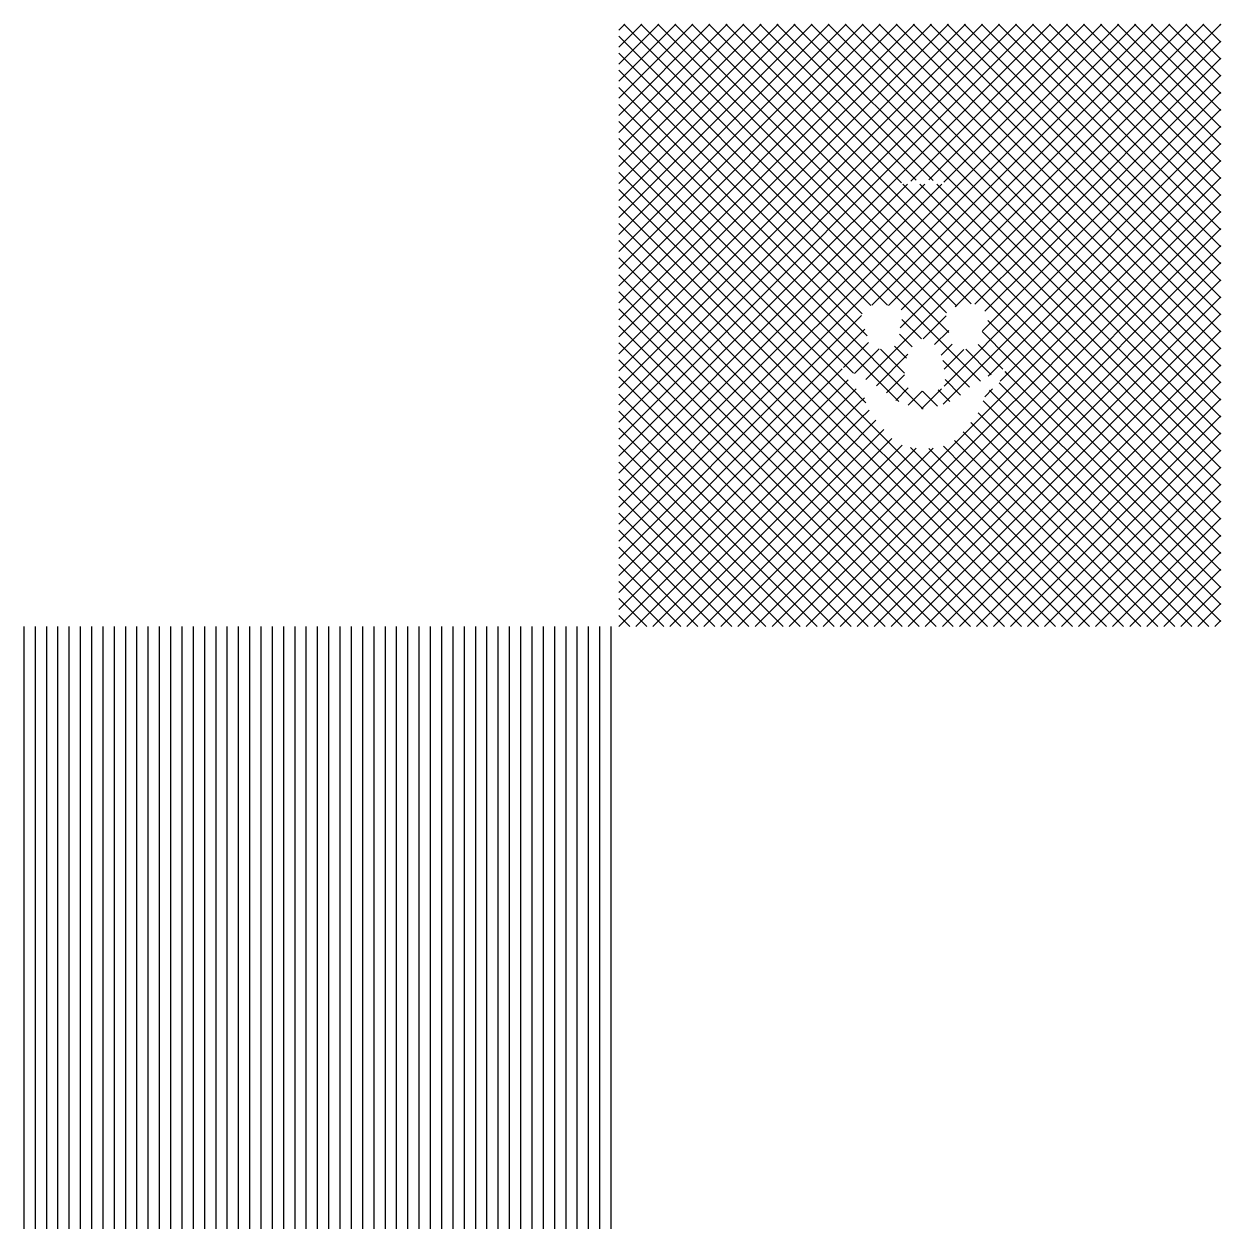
# Paper-space layout 'Layout1' of a CAD drawing. Extents: x -4.9 to 15, y -5 to 15.
import ezdxf

# ---------------------------------------------------------------- set-up
doc = ezdxf.new("R2010")
doc.units = 0
doc.layers.get('0').update_dxf_attribs({"linetype": 'CONTINUOUS'})
doc.layers.add('GEEL', color=2, linetype='CONTINUOUS')

# ---------------------------------------------------------------- blocks, each defined once
blk = doc.blocks.new('*X')
at = {"color": 0}
for p, q in [((5, 8.111), (11.889, 15)), ((5, 8.394), (11.606, 15)), ((5, 8.677), (11.323, 15)), ((5, 8.96), (11.04, 15)), ((5, 9.243), (10.757, 15)), ((5, 9.525), (10.475, 15)), ((5, 9.808), (10.192, 15)), ((5, 10.091), (9.909, 15)), ((5, 10.374), (9.626, 15)), ((5, 10.657), (9.343, 15)), ((5, 10.94), (9.06, 15)), ((5, 11.223), (8.777, 15)), ((5, 11.505), (8.495, 15)), ((5, 11.788), (8.212, 15)), ((5, 12.071), (7.929, 15)), ((5, 12.354), (7.646, 15)), ((5, 12.637), (7.363, 15)), ((5, 12.92), (7.08, 15)), ((5, 13.202), (6.798, 15)), ((5, 13.485), (6.515, 15)), ((5, 13.768), (6.232, 15)), ((5, 14.051), (5.949, 15)), ((5, 14.334), (5.666, 15)), ((5, 14.617), (5.383, 15)), ((5, 14.899), (5.101, 15)), ((8.517, 11.565), (5.082, 15)), ((8.641, 11.724), (5.365, 15)), ((8.779, 11.868), (5.648, 15)), ((8.932, 11.998), (5.93, 15)), ((9.099, 12.114), (6.213, 15)), ((9.281, 12.215), (6.496, 15)), ((9.48, 12.299), (6.779, 15)), ((9.697, 12.364), (7.062, 15)), ((9.938, 12.407), (7.345, 15)), ((10.222, 12.405), (7.627, 15)), ((10.581, 12.329), (7.91, 15)), ((11.133, 12.06), (8.193, 15)), ((15, 8.476), (8.476, 15)), ((15, 8.759), (8.759, 15)), ((15, 9.042), (9.042, 15)), ((15, 9.324), (9.324, 15)), ((9.466, 12.294), (12.172, 15)), ((15, 9.607), (9.607, 15)), ((9.849, 12.394), (12.454, 15)), ((15, 9.89), (9.89, 15)), ((10.15, 12.413), (12.737, 15)), ((15, 10.173), (10.173, 15)), ((10.397, 12.377), (13.02, 15)), ((15, 10.456), (10.456, 15)), ((10.62, 12.317), (13.303, 15)), ((15, 10.739), (10.739, 15)), ((10.823, 12.237), (13.586, 15)), ((11.008, 12.14), (13.869, 15)), ((15, 11.022), (11.022, 15)), ((11.179, 12.027), (14.151, 15)), ((15, 11.304), (11.304, 15)), ((11.335, 11.9), (14.434, 15)), ((11.476, 11.759), (14.717, 15)), ((15, 11.587), (11.587, 15)), ((11.604, 11.604), (15, 15)), ((15, 11.87), (11.87, 15)), ((15, 12.153), (12.153, 15)), ((15, 12.436), (12.436, 15)), ((15, 12.719), (12.719, 15)), ((15, 13.001), (13.001, 15)), ((15, 13.284), (13.284, 15)), ((15, 13.567), (13.567, 15)), ((15, 13.85), (13.85, 15)), ((15, 14.133), (14.133, 15)), ((15, 14.416), (14.416, 15)), ((15, 14.698), (14.698, 15)), ((15, 14.981), (14.981, 15)), ((8.407, 11.392), (5, 14.799)), ((11.717, 11.434), (15, 14.717)), ((8.315, 11.202), (5, 14.516)), ((11.815, 11.249), (15, 14.434)), ((8.26, 10.973), (5, 14.233)), ((11.881, 11.032), (15, 14.151)), ((8.269, 10.682), (5, 13.95)), ((11.889, 10.758), (15, 13.869)), ((8.407, 10.261), (5, 13.668)), ((11.801, 10.387), (15, 13.586)), ((8.671, 9.714), (5, 13.385)), ((11.483, 9.785), (15, 13.303)), ((8.671, 9.431), (5, 13.102)), ((11.48, 9.5), (15, 13.02)), ((7.864, 9.955), (5, 12.819)), ((11.428, 9.165), (15, 12.737)), ((7.748, 9.788), (5, 12.536)), ((12.383, 9.838), (15, 12.454)), ((7.726, 9.527), (5, 12.253)), ((8.257, 10.803), (9.798, 12.343)), ((8.286, 11.115), (9.466, 12.294)), ((8.293, 10.556), (10.081, 12.343)), ((8.366, 10.345), (10.364, 12.343)), ((8.465, 10.162), (10.62, 12.317)), ((8.578, 9.992), (10.823, 12.237)), ((11.548, 9.948), (9.281, 12.215)), ((11.657, 10.122), (9.48, 12.299)), ((11.762, 10.299), (9.718, 12.343)), ((11.841, 10.503), (10.001, 12.343)), ((11.887, 10.74), (10.284, 12.343)), ((11.881, 11.029), (10.581, 12.329)), ((10.855, 10.358), (9.099, 12.114)), ((9.205, 10.336), (11.008, 12.14)), ((9.482, 10.33), (11.179, 12.027)), ((11.642, 11.551), (11.133, 12.06)), ((12.397, 9.568), (15, 12.172)), ((7.568, 9.402), (5, 11.971)), ((10.441, 10.206), (8.779, 11.868)), ((10.615, 10.315), (8.932, 11.998)), ((9.688, 10.254), (11.335, 11.9)), ((12.578, 9.467), (15, 11.889)), ((8.645, 8.042), (5, 11.688)), ((10.484, 9.88), (8.641, 11.724)), ((9.101, 9.101), (11.604, 11.604)), ((9.673, 9.956), (11.476, 11.759)), ((11.448, 8.054), (15, 11.606)), ((8.41, 7.995), (5, 11.405)), ((11.008, 9.074), (8.517, 11.565)), ((10.587, 10.304), (11.717, 11.434)), ((15, 8.193), (11.642, 11.551)), ((9.188, 10.328), (8.315, 11.202)), ((9.463, 10.336), (8.407, 11.392)), ((10.916, 10.35), (11.815, 11.249)), ((11.683, 8.006), (15, 11.323)), ((8.166, 7.956), (5, 11.122)), ((5, 7.828), (8.286, 11.115)), ((11.08, 10.232), (11.881, 11.032)), ((15, 7.91), (11.881, 11.029)), ((11.924, 7.964), (15, 11.04)), ((7.803, 8.036), (5, 10.839)), ((5, 7.546), (8.257, 10.803)), ((9.044, 10.19), (8.26, 10.973)), ((9.126, 9.824), (8.269, 10.682)), ((11.039, 9.907), (11.889, 10.758)), ((15, 7.627), (11.887, 10.74)), ((12.277, 8.035), (15, 10.757)), ((5, 7.263), (8.293, 10.556)), ((7.745, 7.812), (5, 10.556)), ((15, 7.345), (11.841, 10.503)), ((12.436, 7.91), (15, 10.475)), ((7.807, 7.467), (5, 10.274)), ((7.947, 9.927), (8.366, 10.345)), ((10.058, 8.609), (8.407, 10.261)), ((10.405, 8.991), (11.801, 10.387)), ((12.182, 9.88), (11.762, 10.299)), ((8.082, 9.779), (8.465, 10.162)), ((8.67, 9.802), (9.03, 10.162)), ((10.026, 9.773), (9.701, 10.098)), ((10.058, 9.775), (10.439, 10.156)), ((11.478, 9.735), (11.132, 10.081)), ((12.029, 9.75), (11.657, 10.122)), ((12.318, 7.51), (15, 10.192)), ((9.991, 5), (5, 9.991)), ((7.742, 9.722), (7.947, 9.927)), ((8.113, 9.706), (7.864, 9.955)), ((8.196, 9.61), (8.578, 9.992)), ((8.345, 9.477), (8.67, 9.802)), ((8.669, 9.518), (9.087, 9.936)), ((9.874, 9.642), (9.663, 9.853)), ((10.246, 9.68), (10.481, 9.916)), ((11.479, 9.451), (11.034, 9.897)), ((11.148, 8.603), (12.383, 9.838)), ((11.912, 9.584), (11.548, 9.948)), ((12.395, 9.667), (12.182, 9.88)), ((12.349, 7.258), (15, 9.909)), ((5, 6.98), (7.742, 9.722)), ((9.708, 5), (5, 9.708)), ((7.561, 9.258), (8.082, 9.779)), ((7.741, 9.155), (8.196, 9.61)), ((9.002, 8.535), (7.748, 9.788)), ((8.311, 9.508), (8.113, 9.706)), ((9.652, 8.733), (8.671, 9.714)), ((8.731, 9.297), (9.147, 9.713)), ((8.914, 9.197), (9.325, 9.607)), ((9.744, 9.207), (9.348, 9.603)), ((9.778, 9.455), (9.582, 9.652)), ((10.353, 9.504), (10.536, 9.687)), ((10.374, 5), (15, 9.626)), ((10.387, 8.69), (11.483, 9.785)), ((10.406, 9.274), (10.732, 9.6)), ((11.186, 9.179), (10.764, 9.601)), ((11.377, 9.271), (10.967, 9.68)), ((11.769, 9.444), (11.478, 9.735)), ((12.584, 9.195), (12.029, 9.75)), ((15, 7.062), (12.395, 9.667)), ((9.425, 5), (5, 9.425)), ((7.807, 9.163), (7.568, 9.402)), ((8.043, 9.21), (7.726, 9.527)), ((8.073, 9.205), (8.345, 9.477)), ((8.882, 8.937), (8.311, 9.508)), ((8.499, 9.347), (8.669, 9.518)), ((8.899, 9.203), (8.671, 9.431)), ((9.278, 8.995), (9.803, 9.521)), ((10.827, 8.972), (10.383, 9.416)), ((11.134, 9.154), (11.48, 9.5)), ((11.613, 9.317), (11.479, 9.451)), ((12.029, 9.184), (11.769, 9.444)), ((12.318, 9.178), (11.912, 9.584)), ((11.996, 9.168), (12.397, 9.568)), ((12.296, 9.185), (12.578, 9.467)), ((5, 6.697), (7.561, 9.258)), ((5, 6.131), (8.073, 9.205)), ((9.016, 8.237), (8.043, 9.21)), ((8.246, 9.095), (8.499, 9.347)), ((8.401, 8.967), (8.654, 9.22)), ((8.654, 9.22), (8.712, 9.278)), ((10.657, 5), (15, 9.343)), ((11.458, 9.19), (11.415, 9.233)), ((11.866, 9.064), (11.613, 9.317)), ((5, 6.414), (7.741, 9.155)), ((9.142, 5), (5, 9.142)), ((5, 5.849), (8.246, 9.095)), ((8.881, 8.09), (7.807, 9.163)), ((8.556, 8.839), (8.807, 9.089)), ((8.807, 9.089), (8.81, 9.093)), ((9.447, 8.881), (9.745, 9.18)), ((10.678, 8.838), (10.419, 9.098)), ((10.94, 5), (15, 9.06)), ((11.143, 8.315), (11.996, 9.168)), ((11.212, 8.101), (12.296, 9.185)), ((11.556, 8.808), (11.32, 9.044)), ((11.333, 9.071), (11.428, 9.165)), ((11.711, 8.936), (11.458, 9.19)), ((15, 5.93), (11.866, 9.064)), ((15, 6.213), (12.029, 9.184)), ((15, 6.496), (12.318, 9.178)), ((15, 6.779), (12.584, 9.195)), ((5, 5.566), (8.401, 8.967)), ((8.859, 5), (5, 8.859)), ((5, 5.283), (8.556, 8.839)), ((7.987, 7.987), (8.9, 8.9)), ((8.711, 8.711), (8.9, 8.9)), ((9.105, 8.714), (8.882, 8.937)), ((8.9, 8.9), (8.943, 8.943)), ((9.602, 8.754), (9.807, 8.959)), ((9.806, 8.675), (10.038, 8.907)), ((10.026, 8.612), (10.361, 8.947)), ((10.293, 8.658), (10.044, 8.907)), ((10.5, 8.734), (10.302, 8.931)), ((11.077, 8.814), (11.206, 8.943)), ((11.226, 8.855), (11.157, 8.924)), ((11.401, 8.68), (11.226, 8.855)), ((12.325, 8.04), (11.556, 8.808)), ((15, 5.648), (11.711, 8.936)), ((8.25, 7.967), (8.988, 8.706)), ((8.866, 8.583), (8.988, 8.706)), ((8.988, 8.706), (9.079, 8.796)), ((10.007, 7.461), (11.148, 8.603)), ((11.15, 8.649), (11.054, 8.745)), ((11.247, 8.552), (11.15, 8.649)), ((11.223, 5), (15, 8.777)), ((12.114, 7.968), (11.401, 8.68)), ((8.576, 5), (5, 8.576)), ((8.599, 8.033), (9, 8.435)), ((9, 8.435), (9.158, 8.593)), ((10.075, 7.461), (9.002, 8.535)), ((9.028, 8.179), (9.271, 8.423)), ((11.147, 8.369), (10.967, 8.549)), ((11.818, 7.981), (11.247, 8.552)), ((11.505, 5), (15, 8.495)), ((8.294, 5), (5, 8.294)), ((9.771, 7.483), (9.016, 8.237)), ((9.103, 7.972), (9.4, 8.269)), ((10.296, 7.468), (11.143, 8.315)), ((11.021, 7.93), (10.717, 8.233)), ((11.108, 8.125), (10.848, 8.385)), ((11.466, 8.05), (11.147, 8.369)), ((11.788, 5), (15, 8.212)), ((8.011, 5), (5, 8.011)), ((8.277, 7.562), (7.803, 8.036)), ((7.811, 7.245), (8.599, 8.033)), ((8.56, 7.711), (8.952, 8.104)), ((8.876, 7.812), (8.645, 8.042)), ((9.091, 7.88), (8.881, 8.09)), ((8.952, 8.104), (9.028, 8.179)), ((9.226, 7.812), (9.537, 8.123)), ((9.38, 7.683), (9.707, 8.01)), ((10.888, 7.78), (10.577, 8.09)), ((11.008, 7.896), (11.212, 8.101)), ((11.113, 8.121), (11.108, 8.125)), ((11.491, 7.742), (11.113, 8.121)), ((11.222, 7.828), (11.448, 8.054)), ((11.437, 7.76), (11.683, 8.006)), ((12.302, 7.214), (11.466, 8.05)), ((11.835, 7.593), (12.277, 8.035)), ((12.434, 7.93), (12.325, 8.04)), ((6.131, 5), (8.974, 7.843)), ((6.414, 5), (9.226, 7.812)), ((8.148, 7.409), (7.745, 7.812)), ((7.776, 7.776), (7.987, 7.987)), ((7.845, 7.562), (8.25, 7.967)), ((8.111, 5), (11.008, 7.896)), ((8.447, 7.675), (8.166, 7.956)), ((8.394, 5), (11.222, 7.828)), ((8.661, 7.743), (8.41, 7.995)), ((11.688, 5), (8.876, 7.812)), ((8.974, 7.843), (9.103, 7.972)), ((11.971, 5), (9.091, 7.88)), ((9.548, 7.568), (9.94, 7.96)), ((9.75, 7.488), (10.224, 7.961)), ((10.344, 7.476), (9.846, 7.973)), ((10.557, 7.545), (10.147, 7.955)), ((10.731, 7.653), (10.391, 7.994)), ((11.076, 7.874), (11.021, 7.93)), ((13.95, 5), (11.076, 7.874)), ((11.651, 7.691), (11.924, 7.964)), ((12.361, 7.438), (11.818, 7.981)), ((11.975, 7.449), (12.436, 7.91)), ((12.071, 5), (15, 7.929)), ((12.345, 7.736), (12.114, 7.968)), ((15, 5.365), (12.434, 7.93)), ((5, 5), (7.776, 7.776)), ((7.728, 5), (5, 7.728)), ((5.849, 5), (8.56, 7.711)), ((6.697, 5), (9.38, 7.683)), ((11.122, 5), (8.447, 7.675)), ((11.405, 5), (8.661, 7.743)), ((8.677, 5), (11.437, 7.76)), ((8.96, 5), (11.651, 7.691)), ((13.385, 5), (10.731, 7.653)), ((13.668, 5), (10.888, 7.78)), ((14.233, 5), (11.491, 7.742)), ((15, 5.082), (12.345, 7.736)), ((12.354, 5), (15, 7.646)), ((7.445, 5), (5, 7.445)), ((5.283, 5), (7.845, 7.562)), ((6.98, 5), (9.548, 7.568)), ((7.263, 5), (9.75, 7.488)), ((7.546, 5), (10.007, 7.461)), ((8.045, 7.229), (7.807, 7.467)), ((7.828, 5), (10.296, 7.468)), ((10.556, 5), (8.148, 7.409)), ((10.839, 5), (8.277, 7.562)), ((9.243, 5), (11.835, 7.593)), ((9.525, 5), (11.975, 7.449)), ((12.253, 5), (9.771, 7.483)), ((12.536, 5), (10.075, 7.461)), ((12.819, 5), (10.344, 7.476)), ((13.102, 5), (10.557, 7.545)), ((12.073, 7.265), (12.318, 7.51)), ((14.799, 5), (12.361, 7.438)), ((5.566, 5), (7.811, 7.245)), ((10.274, 5), (8.045, 7.229)), ((9.808, 5), (12.073, 7.265)), ((10.091, 5), (12.311, 7.22)), ((14.516, 5), (12.302, 7.214)), ((12.311, 7.22), (12.349, 7.258)), ((12.637, 5), (15, 7.363)), ((7.162, 5), (5, 7.162)), ((12.92, 5), (15, 7.08)), ((6.879, 5), (5, 6.879)), ((13.202, 5), (15, 6.798)), ((6.597, 5), (5, 6.597)), ((13.485, 5), (15, 6.515)), ((6.314, 5), (5, 6.314)), ((13.768, 5), (15, 6.232)), ((6.031, 5), (5, 6.031)), ((14.051, 5), (15, 5.949)), ((5.748, 5), (5, 5.748)), ((14.334, 5), (15, 5.666)), ((5.465, 5), (5, 5.465)), ((14.617, 5), (15, 5.383)), ((5.182, 5), (5, 5.182)), ((14.899, 5), (15, 5.101)), ((-4.875, -5), (-4.875, 5)), ((-4.688, -5), (-4.688, 5)), ((-4.5, -5), (-4.5, 5)), ((-4.313, -5), (-4.313, 5)), ((-4.125, -5), (-4.125, 5)), ((-3.938, -5), (-3.938, 5)), ((-3.75, -5), (-3.75, 5)), ((-3.563, -5), (-3.563, 5)), ((-3.375, -5), (-3.375, 5)), ((-3.188, -5), (-3.188, 5)), ((-3, -5), (-3, 5)), ((-2.813, -5), (-2.813, 5)), ((-2.625, -5), (-2.625, 5)), ((-2.438, -5), (-2.438, 5)), ((-2.25, -5), (-2.25, 5)), ((-2.063, -5), (-2.063, 5)), ((-1.875, -5), (-1.875, 5)), ((-1.688, -5), (-1.688, 5)), ((-1.5, -5), (-1.5, 5)), ((-1.313, -5), (-1.313, 5)), ((-1.125, -5), (-1.125, 5)), ((-0.938, -5), (-0.938, 5)), ((-0.75, -5), (-0.75, 5)), ((-0.563, -5), (-0.563, 5)), ((-0.375, -5), (-0.375, 5)), ((-0.188, -5), (-0.188, 5)), ((0, -5), (0, 5)), ((0.187, -5), (0.187, 5)), ((0.375, -5), (0.375, 5)), ((0.562, -5), (0.562, 5)), ((0.75, -5), (0.75, 5)), ((0.937, -5), (0.937, 5)), ((1.125, -5), (1.125, 5)), ((1.312, -5), (1.312, 5)), ((1.5, -5), (1.5, 5)), ((1.687, -5), (1.687, 5)), ((1.875, -5), (1.875, 5)), ((2.062, -5), (2.062, 5)), ((2.25, -5), (2.25, 5)), ((2.437, -5), (2.437, 5)), ((2.625, -5), (2.625, 5)), ((2.812, -5), (2.812, 5)), ((3, -5), (3, 5)), ((3.187, -5), (3.187, 5)), ((3.375, -5), (3.375, 5)), ((3.562, -5), (3.562, 5)), ((3.75, -5), (3.75, 5)), ((3.937, -5), (3.937, 5)), ((4.125, -5), (4.125, 5)), ((4.312, -5), (4.312, 5)), ((4.5, -5), (4.5, 5)), ((4.687, -5), (4.687, 5)), ((4.875, -5), (4.875, 5))]:
    blk.add_line(p, q, dxfattribs=at)

psp = doc.layouts.get("Layout1")

# ---------------------------------------------------------------- block references
at = {"layer": 'GEEL', "color": 0}
psp.add_blockref('*X', (0, 0), dxfattribs=at)

doc.saveas('drawing.dxf')
